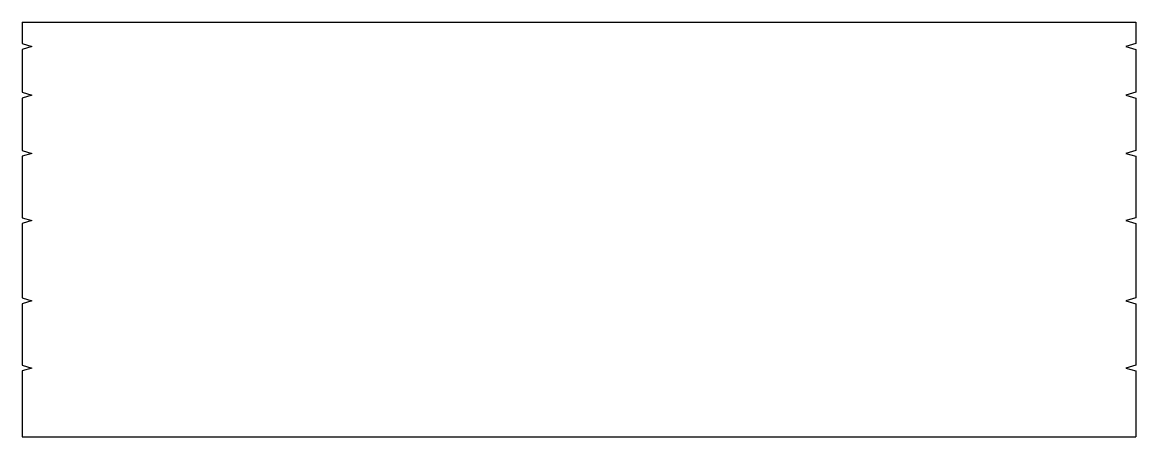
# Model space of a CAD drawing. Extents: x 30 to 1175, y 23 to 450.
import ezdxf

# ---------------------------------------------------------------- set-up
doc = ezdxf.new("R2010")
doc.units = 0
doc.header["$MEASUREMENT"] = 0
doc.layers.get('0').update_dxf_attribs({"linetype": 'CONTINUOUS'})

msp = doc.modelspace()

# ---------------------------------------------------------------- linework, layer by layer
for p, q in [((30.4, 449.7), (1175.4, 449.7)), ((30.4, 449.7), (30.4, 427.7)), ((1175.4, 449.7), (1175.4, 427.7)), ((30.4, 427.7), (40.4, 424.7)), ((40.4, 424.7), (30.4, 421.7)), ((1175.4, 427.7), (1165.4, 424.7)), ((1165.4, 424.7), (1175.4, 421.7)), ((30.4, 421.7), (30.4, 377.7)), ((1175.4, 421.7), (1175.4, 377.7)), ((30.4, 377.7), (40.4, 374.7)), ((40.4, 374.7), (30.4, 371.7)), ((30.4, 371.7), (30.4, 317.7)), ((1175.4, 377.7), (1165.4, 374.7)), ((1165.4, 374.7), (1175.4, 371.7)), ((1175.4, 371.7), (1175.4, 317.7)), ((30.4, 317.7), (40.4, 314.7)), ((40.4, 314.7), (30.4, 311.7)), ((30.4, 311.7), (30.4, 248.5)), ((1175.4, 317.7), (1165.4, 314.7)), ((1165.4, 314.7), (1175.4, 311.7)), ((1175.4, 311.7), (1175.4, 248.5)), ((30.4, 248.5), (40.4, 245.5)), ((40.4, 245.5), (30.4, 242.5)), ((30.4, 242.5), (30.4, 165.9)), ((1175.4, 248.5), (1165.4, 245.5)), ((1165.4, 245.5), (1175.4, 242.5)), ((1175.4, 242.5), (1175.4, 165.9)), ((30.4, 165.9), (40.4, 162.9)), ((40.4, 162.9), (30.4, 159.9)), ((1175.4, 165.9), (1165.4, 162.9)), ((1165.4, 162.9), (1175.4, 159.9)), ((30.4, 159.9), (30.4, 96.7)), ((1175.4, 159.9), (1175.4, 96.7)), ((30.4, 96.7), (40.4, 93.7)), ((40.4, 93.7), (30.4, 90.7)), ((1175.4, 96.7), (1165.4, 93.7)), ((1165.4, 93.7), (1175.4, 90.7)), ((30.4, 90.7), (30.4, 23)), ((1175.4, 90.7), (1175.4, 23)), ((30.4, 23), (1175.4, 23))]:
    msp.add_line(p, q)

doc.saveas('drawing.dxf')
